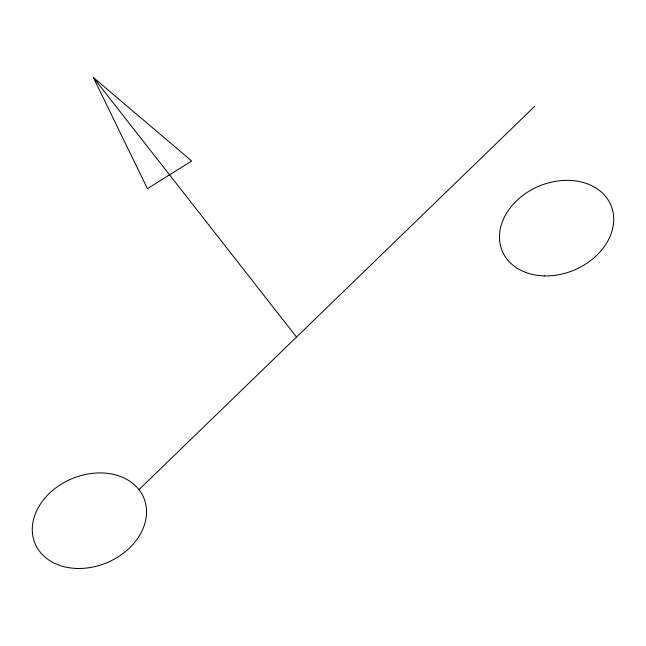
<?xml version="1.0" encoding="UTF-8"?>
<svg xmlns="http://www.w3.org/2000/svg" width="646" height="646" viewBox="0 0 646 646"><rect width="100%" height="100%" fill="white"/><g stroke="black" fill="none" stroke-linecap="round" stroke-linejoin="round"><path stroke-width="0.97" d="M138.963 489.668L534.912 106.097M93.379 77.52L191.668 160.991L147.433 188.697L93.379 77.52L296.506 337.05M544.295 275.89A58.964 45.495 -22.9 0 0 611.043 205.533A58.964 45.495 -22.9 0 0 514.41 202.965A58.964 45.495 -22.9 0 0 544.295 275.89M77.132 568.456A58.964 45.495 -22.9 0 0 143.88 498.098A58.964 45.495 -22.9 0 0 47.239 495.539A58.964 45.495 -22.9 0 0 77.132 568.456"/></g></svg>
